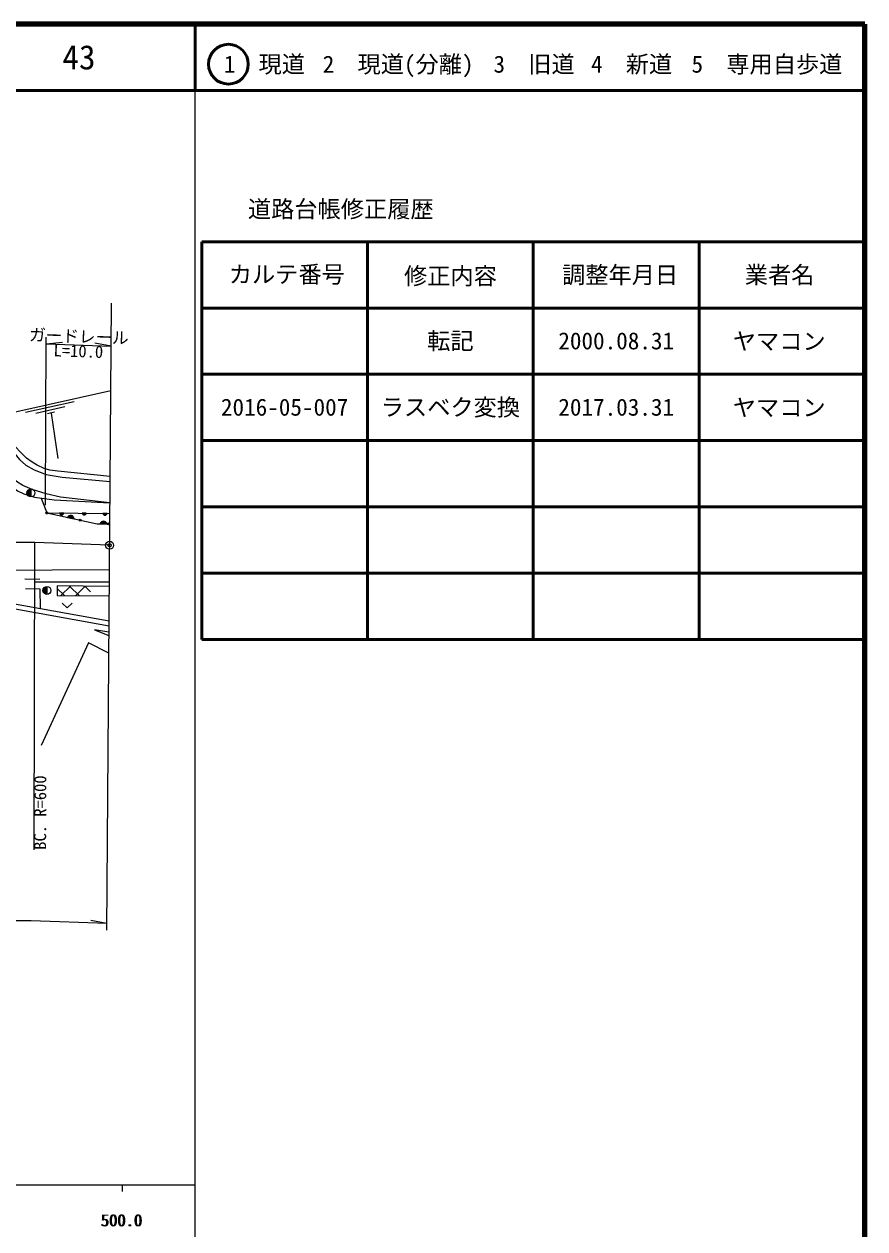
# Model space of a CAD drawing. Units: millimetres at full size, sheet at 1:1000; details may follow other scales. Extents: x 40000 to 680000, y 20000 to 380000.
# Drawn here: x 553221 to 680000, y 198357 to 380000 of the extents above; entities that cross this region are included whole.
import ezdxf
from ezdxf.enums import TextEntityAlignment as Align

# ---------------------------------------------------------------- set-up
doc = ezdxf.new("R2010")
doc.units = ezdxf.units.MM
doc.header["$LTSCALE"] = 1000
doc.header["$PDMODE"] = 32
doc.header["$PDSIZE"] = 500
doc.linetypes.add('CHAIN', pattern=[18.5, 12, -1.5, 3.5, -1.5])
doc.linetypes.add('DASHED', pattern=[7.5, 6, -1.5])
for name, color, linetype, lineweight in [('M-BGD', 7, 'Continuous', 25), ('M-BMK', 2, 'CHAIN', 13), ('M-BMK-OTRS', 5, 'Continuous', 25), ('M-BMK-SRVR', 3, 'Continuous', 25), ('M-STR-HTXT', 7, 'Continuous', 13), ('M-TTL', 2, 'Continuous', 140), ('M-TTL-BAND', 7, 'Continuous', 25), ('M-TTL-FRAM', 2, 'Continuous', 50), ('M-TTL-LINE', 7, 'Continuous', 50)]:
    doc.layers.add(name, color=color, linetype=linetype, lineweight=lineweight)
doc.layers.add('M-OTRS', color=6, linetype='Continuous')
doc.layers.add('M-TTL-TXT', color=7, linetype='Continuous')
doc.styles.add('ＭＳ ゴシック', font='')
doc.styles.get('ＭＳ ゴシック').set_extended_font_data('MS Gothic')

msp = doc.modelspace()

# ---------------------------------------------------------------- hatches: boundary and pattern name
at = {"layer": 'M-BGD'}
for points in [[(554259, 309913), (554259, 308713, -1)], [(556500, 306293, -1), (556800, 306293, -0.41421), (556650, 306143, -0.41421)], [(558570, 306279), (559196, 306275, -0.84072)], [(559782, 305615, -0.82183), (560751, 305405)], [(561507, 305209, -1), (561807, 305209, -0.41421), (561657, 305059, -0.41421)], [(561970, 306255), (562596, 306251, -0.84072)], [(565103, 306233), (565729, 306228, -0.84072)], [(564694, 304647, -0.82183), (565684, 304640)], [(565773, 304638, -1), (566073, 304638, -0.41421), (565923, 304488, -0.41421)], [(556670, 295212), (556670, 294012, -1)]]:
    msp.add_hatch(color=256, dxfattribs=at).paths.add_polyline_path(points)

# ---------------------------------------------------------------- linework, layer by layer
for p, q in [((560748, 323050), (553426, 321424)), ((559381, 322286), (554988, 321310)), ((557795, 321473), (556770, 321245)), ((557282, 321359), (558289, 314489)), ((554259, 309913), (554259, 308713)), ((559196, 306275), (558570, 306279)), ((559782, 305615), (560751, 305405)), ((562596, 306251), (561970, 306255)), ((565729, 306228), (565103, 306233)), ((564694, 304647), (565684, 304640)), ((566076, 295839), (554812, 295854)), ((555579, 294858), (555638, 291915)), ((556670, 295212), (556670, 294012)), ((558203, 294921), (559292, 293833)), ((560200, 295283), (558754, 293836)), ((560085, 295284), (561553, 293817)), ((562418, 295256), (560983, 293821)), ((562358, 295256), (563213, 294402)), ((551199, 292715), (566035, 290041)), ((549666, 292229), (566029, 289280))]:
    msp.add_line(p, q, dxfattribs=at)
for points in [[(307206, 294393), (324511, 293905), (343059, 293984), (351578, 294316), (368521, 295264), (379004, 296096), (401706, 298327), (423256, 300628), (447754, 304010), (471957, 307388), (485959, 309760), (506666, 313314), (523401, 316177), (542632, 319488), (566282, 324741)], [(545818, 320195), (547111, 316194), (548510, 313660), (549836, 311703), (550997, 310514), (552237, 309641), (553164, 309173), (554772, 308680), (557744, 308264), (566161, 307836)], [(566161, 307836), (558702, 308658), (556571, 309193), (554421, 309831), (553044, 310422), (552052, 311056), (550860, 312053), (549813, 313073), (548790, 314387), (547994, 315564), (547043, 317299), (545818, 320195)], [(549269, 320962), (549402, 319930), (549931, 318243), (550616, 316885), (551553, 315496), (552546, 314356), (553507, 313510), (554754, 312790), (556550, 312071), (558965, 311716), (566184, 311017)], [(566189, 311776), (558305, 312580), (557107, 312744), (556260, 313023), (555171, 313521), (554435, 313966), (553606, 314562), (552838, 315306), (551798, 316408), (551112, 317454), (550272, 318873), (549755, 320138), (549558, 321026)], [(555808, 308535), (556650, 306293), (566150, 306225)], [(556650, 306293), (564239, 304650), (566139, 304637)], [(316100, 280256), (325361, 280062), (342375, 279898), (350332, 279922), (364388, 280511), (388911, 281803), (411151, 283777), (432947, 286316), (456830, 290084), (464226, 291241), (472011, 292422), (479661, 293394), (489588, 294674), (496427, 295465), (511883, 296495), (524633, 297459), (532470, 297600), (548747, 297665), (566090, 297794)], [(566072, 295210), (558194, 295308), (558230, 293840), (566061, 293784)], [(558976, 292692), (559726, 291992), (560476, 292692)], [(566023, 288346), (563837, 288682), (566019, 287811)], [(566000, 285150), (562933, 286694), (555815, 271230)]]:
    msp.add_lwpolyline(points, dxfattribs=at)
at = {"layer": 'M-BGD', "linetype": 'DASHED'}
for points in [[(488034, 292615), (523346, 297015), (555610, 296338)], [(488217, 291145), (523422, 295533), (555579, 294858)]]:
    msp.add_lwpolyline(points, dxfattribs=at)
at = {"layer": 'M-BGD'}
for centre, radius in [((554259, 309313), 600), ((556650, 306293), 150), ((561657, 305209), 150), ((565923, 304638), 150), ((556670, 294612), 600)]:
    msp.add_circle(centre, radius, dxfattribs=at)
for centre, radius, start, end in [((558883, 306332), 318, 189.48345, 349.70119), ((560246, 305415), 505, 358.95797, 156.61617), ((562283, 306308), 318, 189.48345, 349.70119), ((565416, 306285), 318, 189.48345, 349.70119), ((565188, 304546), 505, 10.76322, 168.42142)]:
    msp.add_arc(centre, radius, start, end, dxfattribs=at)
at = {"layer": 'M-BMK'}
msp.add_line((566116, 301432), (554816, 301834), dxfattribs=at)
msp.add_arc((555226, -298166), 600000, 90.03914, 98.91276, dxfattribs=at)
at = {"layer": 'M-BMK-OTRS'}
msp.add_line((565703, 243410), (566376, 337946), dxfattribs=at)
at = {"layer": 'M-BMK-SRVR'}
msp.add_circle((566116, 301432), 600, dxfattribs=at)
at = {"layer": 'M-OTRS'}
msp.add_point((566116, 301432), dxfattribs=at)
at = {"layer": 'M-STR-HTXT'}
for p, q in [((556473, 307474), (556554, 332792)), ((556551, 331792), (558992, 332047)), ((556551, 331792), (566329, 331444)), ((566329, 331444), (563912, 331872)), ((554812, 301834), (554710, 255510)), ((565710, 244411), (563293, 244839))]:
    msp.add_line(p, q, dxfattribs=at)
msp.add_lwpolyline([(565710, 244411), (554278, 244817), (551852, 244821), (540912, 244641), (529466, 244217), (514744, 243317), (502726, 242284), (487808, 240624), (470320, 238158), (461017, 236724), (454408, 235648), (431648, 232416), (416748, 230684), (398744, 228985), (378817, 227608), (354022, 226637), (339384, 226446), (324553, 226538), (305356, 227092)], dxfattribs=at)
at = {"layer": 'M-TTL'}
for p, q in [((680000, 380000), (40000, 380000)), ((680000, 20000), (680000, 380000))]:
    msp.add_line(p, q, dxfattribs=at)
at = {"layer": 'M-TTL-BAND'}
for p, q in [((579000, 20000), (579000, 370000)), ((40000, 205000), (579000, 205000)), ((568000, 205000), (568000, 204000))]:
    msp.add_line(p, q, dxfattribs=at)
at = {"layer": 'M-TTL-FRAM'}
for p, q in [((580000, 347197), (580000, 287197)), ((580000, 347197), (680000, 347197)), ((580000, 287197), (680000, 287197))]:
    msp.add_line(p, q, dxfattribs=at)
at = {"layer": 'M-TTL-LINE'}
for p, q in [((579000, 380000), (579000, 370000)), ((40000, 370000), (680000, 370000)), ((605000, 347197), (605000, 287197)), ((630000, 347197), (630000, 287197)), ((655000, 347197), (655000, 287197)), ((580000, 337197), (680000, 337197)), ((580000, 327197), (680000, 327197)), ((580000, 317197), (680000, 317197)), ((580000, 307197), (680000, 307197)), ((580000, 297197), (680000, 297197))]:
    msp.add_line(p, q, dxfattribs=at)
msp.add_circle((584031, 373958), 3000, dxfattribs=at)

# ---------------------------------------------------------------- texts
at = {"layer": 'M-STR-HTXT', "style": 'ＭＳ ゴシック'}
msp.add_text('ガードレール', height=1833, rotation=357.963, dxfattribs=at).set_placement((561435, 331463), align=Align.BOTTOM_CENTER)
msp.add_text('L=10.0', height=1833, rotation=357.963, dxfattribs=at).set_placement((561440, 331618), align=Align.TOP_CENTER)
msp.add_text('BC. R=600', height=1833, rotation=89.873, dxfattribs=at).set_placement((554710, 255510), align=Align.TOP_LEFT)
at = {"layer": 'M-TTL-BAND', "style": 'ＭＳ ゴシック'}
for p in [(567844, 198195), (568000, 198195)]:
    msp.add_text('500.0', height=1833, dxfattribs=at).set_placement(p, align=Align.BOTTOM_CENTER)
at = {"layer": 'M-TTL-TXT', "style": 'ＭＳ ゴシック'}
for s, height, p in [('43', 3666, (561497, 375000)), ('1\u3000現道', 2566, (589448, 373958)), ('2\u3000現道(分離)', 2566, (609619, 373958)), ('3\u3000旧道', 2566, (630121, 373958)), ('4\u3000新道', 2566, (644824, 373958)), ('5\u3000専用自歩道', 2566, (665228, 373958)), ('道路台帳修正履歴', 2566, (600968, 352113)), ('カルテ番号', 2566, (592839, 342277)), ('修正内容', 2566, (617509, 342023)), ('調整年月日', 2566, (643089, 342197)), ('業者名', 2566, (667134, 342197)), ('転記', 2566, (617500, 332245)), ('2000.08.31', 2566, (642500, 332245)), ('ヤマコン', 2566, (667077, 332189)), ('2016-05-007', 2566, (592500, 322245)), ('ラスベク変換', 2566, (617500, 322245)), ('2017.03.31', 2566, (642500, 322245)), ('ヤマコン', 2566, (667077, 322189))]:
    msp.add_text(s, height=height, dxfattribs=at).set_placement(p, align=Align.MIDDLE_CENTER)

doc.saveas('drawing.dxf')
